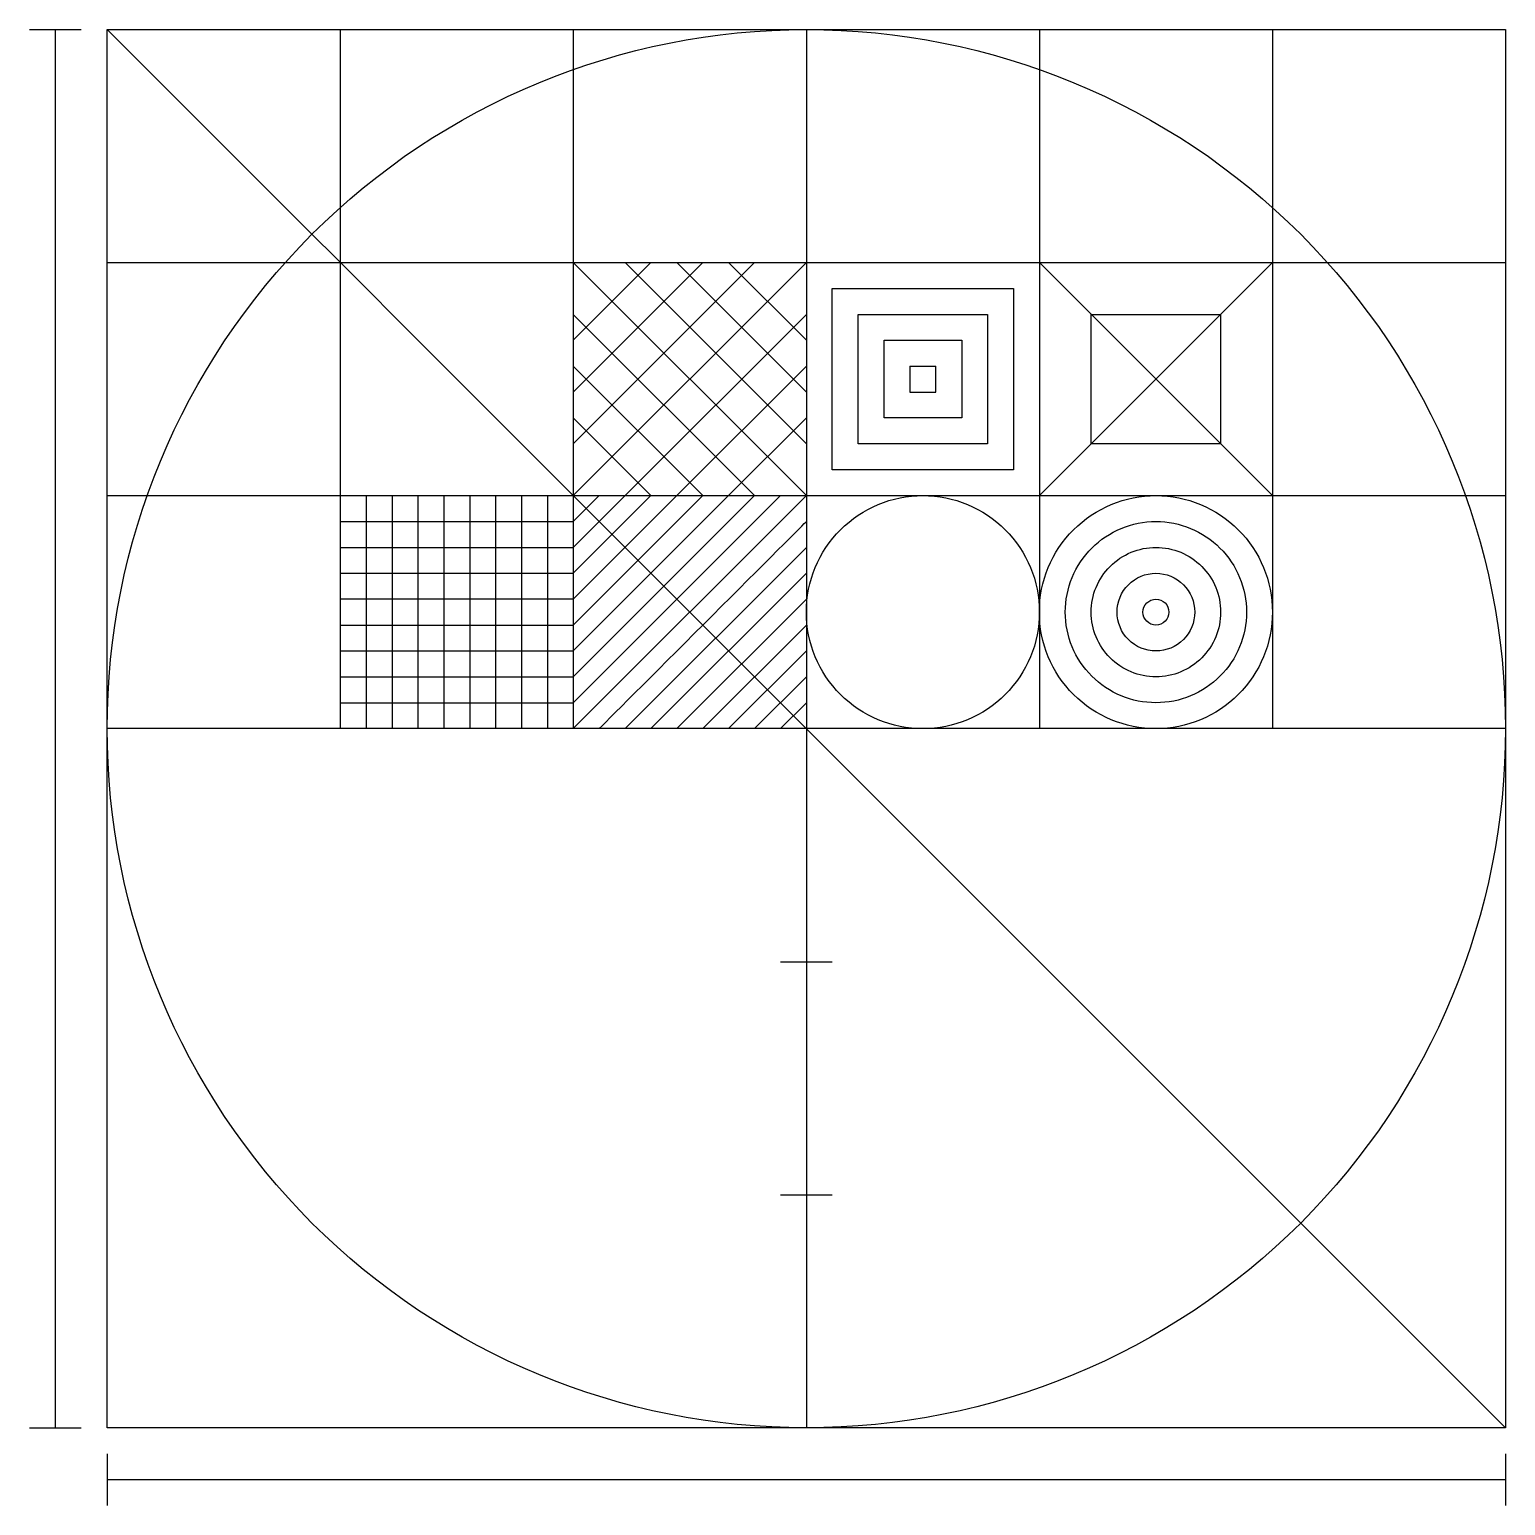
# Model space of a CAD drawing. Extents: x 17 to 178, y 17 to 178.
import ezdxf

# ---------------------------------------------------------------- set-up
doc = ezdxf.new("R2010")
doc.units = 0
doc.layers.add('Layer_1', color=7, linetype='CONTINUOUS')

msp = doc.modelspace()

# ---------------------------------------------------------------- linework, layer by layer
at = {"layer": 'Layer_1', "color": 7}
for points in [[(25.4, 177.8), (177.8, 177.8), (177.8, 25.4), (25.4, 25.4), (25.4, 177.8)], [(104.422222, 149.577778), (124.177778, 149.577778), (124.177778, 129.822222), (104.422222, 129.822222), (104.422222, 149.577778)], [(107.244444, 146.755556), (121.355556, 146.755556), (121.355556, 132.644444), (107.244444, 132.644444), (107.244444, 146.755556)], [(132.644444, 146.755556), (146.755556, 146.755556), (146.755556, 132.644444), (132.644444, 132.644444), (132.644444, 146.755556)], [(110.066667, 143.933333), (118.533333, 143.933333), (118.533333, 135.466667), (110.066667, 135.466667), (110.066667, 143.933333)], [(127, 114.3), (127, 114.3)], [(141.111111, 114.3), (141.111111, 114.3)], [(143.933333, 114.3), (143.933333, 114.3)], [(146.755556, 114.3), (146.755556, 114.3)], [(149.577778, 114.3), (149.577778, 114.3)], [(152.4, 114.3), (152.4, 114.3)], [(177.8, 101.6), (177.8, 101.6)]]:
    msp.add_lwpolyline(points, close=True, dxfattribs=at)
for points in [[(101.6, 177.8), (101.6, 101.6)], [(25.4, 152.4), (101.6, 152.4)], [(76.2, 152.4), (101.6, 127)], [(101.6, 152.4), (76.2, 127)], [(76.2, 132.644444), (95.955556, 152.4)], [(76.2, 138.288889), (90.311111, 152.4)], [(76.2, 143.933333), (84.666667, 152.4)], [(81.844444, 152.4), (101.6, 132.644444)], [(87.488889, 152.4), (101.6, 138.288889)], [(93.133333, 152.4), (101.6, 143.933333)], [(101.6, 152.4), (177.8, 152.4)], [(127, 127), (152.4, 152.4)], [(152.4, 127), (127, 152.4)], [(76.2, 146.755556), (95.955556, 127)], [(81.844444, 127), (101.6, 146.755556)], [(76.2, 141.111111), (90.311111, 127)], [(87.488889, 127), (101.6, 141.111111)], [(112.888889, 141.111111), (112.888889, 138.288889), (115.711111, 138.288889), (115.711111, 141.111111)], [(112.888889, 141.111111), (115.711111, 141.111111)], [(76.2, 135.466667), (84.666667, 127)], [(93.133333, 127), (101.6, 135.466667)], [(53.622222, 127), (53.622222, 101.6)], [(56.444444, 127), (56.444444, 101.6)], [(59.266667, 127), (59.266667, 101.6)], [(62.088889, 127), (62.088889, 101.6)], [(64.911111, 127), (64.911111, 101.6)], [(67.733333, 127), (67.733333, 101.6)], [(70.555556, 127), (70.555556, 101.6)], [(73.377778, 127), (73.377778, 101.6)], [(76.2, 101.6), (101.6, 127)], [(76.2, 104.422222), (98.777778, 127)], [(76.2, 107.244444), (95.955556, 127)], [(76.2, 110.066667), (93.133333, 127)], [(76.2, 112.888889), (90.311111, 127)], [(76.2, 115.711111), (87.488889, 127)], [(76.2, 118.533333), (84.666667, 127)], [(76.2, 121.355556), (81.844444, 127)], [(76.2, 124.177778), (79.022222, 127)], [(50.8, 121.355556), (76.2, 121.355556)], [(81.844444, 101.6), (101.6, 121.355556)], [(50.8, 118.533333), (76.2, 118.533333)], [(84.666667, 101.6), (101.6, 118.533333)], [(76.2, 115.711111), (50.8, 115.711111)], [(87.488889, 101.6), (101.6, 115.711111)], [(90.311111, 101.6), (101.6, 112.888889)], [(50.8, 110.066667), (76.2, 110.066667)], [(93.133333, 101.6), (101.6, 110.066667)], [(50.8, 107.244444), (76.2, 107.244444)], [(95.955556, 101.6), (101.6, 107.244444)], [(98.777778, 101.6), (101.6, 104.422222)], [(101.6, 101.6), (25.4, 101.6)], [(177.8, 101.6), (101.6, 101.6), (101.6, 25.4)], [(98.777778, 50.8), (104.422222, 50.8)]]:
    msp.add_lwpolyline(points, dxfattribs=at)
for points in [[(16.933333, 177.8), (22.577778, 177.8), (22.577778, 177.8), (22.577778, 177.8)], [(19.755556, 25.4), (19.755556, 177.8), (19.755556, 177.8), (19.755556, 177.8)], [(25.4, 177.8), (177.8, 25.4), (177.8, 25.4), (177.8, 25.4)], [(47.718463, 155.481537), (62.008735, 169.771809), (81.390503, 177.8), (101.6, 177.8)], [(50.8, 177.8), (50.8, 101.6), (50.8, 101.6), (50.8, 101.6)], [(76.2, 177.8), (76.2, 101.6), (76.2, 101.6), (76.2, 101.6)], [(101.6, 177.8), (121.809497, 177.8), (141.191265, 169.771809), (155.481537, 155.481537)], [(127, 177.8), (127, 101.6), (127, 101.6), (127, 101.6)], [(152.4, 177.8), (152.4, 101.6), (152.4, 101.6), (152.4, 101.6)], [(25.4, 101.6), (25.4, 121.809497), (33.428191, 141.191265), (47.718463, 155.481537)], [(155.481537, 155.481537), (169.771809, 141.191265), (177.8, 121.809497), (177.8, 101.6)], [(25.4, 127), (101.6, 127), (101.6, 127), (101.6, 127)], [(101.6, 127), (177.8, 127), (177.8, 127), (177.8, 127)], [(105.319744, 123.280256), (107.701456, 125.661968), (110.931751, 127), (114.3, 127)], [(114.3, 127), (117.668249, 127), (120.898544, 125.661968), (123.280256, 123.280256)], [(130.719744, 123.280256), (133.101456, 125.661968), (136.331751, 127), (139.7, 127)], [(139.7, 127), (143.068249, 127), (146.298544, 125.661968), (148.680256, 123.280256)], [(50.8, 124.177778), (53.622222, 124.177778), (76.2, 124.177778), (76.2, 124.177778)], [(79.022222, 101.6), (81.844444, 104.422222), (101.6, 124.177778), (101.6, 124.177778)], [(132.715356, 121.284644), (134.567799, 123.137086), (137.08025, 124.177778), (139.7, 124.177778)], [(139.7, 124.177778), (142.31975, 124.177778), (144.832201, 123.137086), (146.684644, 121.284644)], [(101.6, 114.3), (101.6, 117.668249), (102.938032, 120.898544), (105.319744, 123.280256)], [(123.280256, 123.280256), (125.661968, 120.898544), (127, 117.668249), (127, 114.3)], [(127, 114.3), (127, 117.668249), (128.338032, 120.898544), (130.719744, 123.280256)], [(148.680256, 123.280256), (151.061968, 120.898544), (152.4, 117.668249), (152.4, 114.3)], [(129.822222, 114.3), (129.822222, 116.91975), (130.862914, 119.432201), (132.715356, 121.284644)], [(134.710969, 119.289031), (136.034142, 120.612205), (137.82875, 121.355556), (139.7, 121.355556)], [(139.7, 121.355556), (141.57125, 121.355556), (143.365858, 120.612205), (144.689031, 119.289031)], [(146.684644, 121.284644), (148.537086, 119.432201), (149.577778, 116.91975), (149.577778, 114.3)], [(132.644444, 114.3), (132.644444, 116.17125), (133.387795, 117.965858), (134.710969, 119.289031)], [(144.689031, 119.289031), (146.012205, 117.965858), (146.755556, 116.17125), (146.755556, 114.3)], [(136.706581, 117.293419), (137.500485, 118.087323), (138.57725, 118.533333), (139.7, 118.533333)], [(139.7, 118.533333), (140.82275, 118.533333), (141.899515, 118.087323), (142.693419, 117.293419)], [(135.466667, 114.3), (135.466667, 115.42275), (135.912677, 116.499515), (136.706581, 117.293419)], [(142.693419, 117.293419), (143.487323, 116.499515), (143.933333, 115.42275), (143.933333, 114.3)], [(105.319744, 105.319744), (102.938032, 107.701456), (101.6, 110.931751), (101.6, 114.3)], [(127, 114.3), (127, 110.931751), (125.661968, 107.701456), (123.280256, 105.319744)], [(130.719744, 105.319744), (128.338032, 107.701456), (127, 110.931751), (127, 114.3)], [(132.715356, 107.315356), (130.862914, 109.167799), (129.822222, 111.68025), (129.822222, 114.3)], [(134.710969, 109.310969), (133.387795, 110.634142), (132.644444, 112.42875), (132.644444, 114.3)], [(136.706581, 111.306581), (135.912677, 112.100485), (135.466667, 113.17725), (135.466667, 114.3)], [(138.288889, 114.3), (138.288889, 114.67425), (138.437559, 115.033172), (138.702194, 115.297806)], [(138.702194, 113.302194), (138.437559, 113.566828), (138.288889, 113.92575), (138.288889, 114.3)], [(138.702194, 115.297806), (138.966828, 115.562441), (139.32575, 115.711111), (139.7, 115.711111)], [(139.7, 115.711111), (140.07425, 115.711111), (140.433172, 115.562441), (140.697806, 115.297806)], [(140.697806, 115.297806), (140.962441, 115.033172), (141.111111, 114.67425), (141.111111, 114.3)], [(141.111111, 114.3), (141.111111, 113.92575), (140.962441, 113.566828), (140.697806, 113.302194)], [(143.933333, 114.3), (143.933333, 113.17725), (143.487323, 112.100485), (142.693419, 111.306581)], [(146.755556, 114.3), (146.755556, 112.42875), (146.012205, 110.634142), (144.689031, 109.310969)], [(149.577778, 114.3), (149.577778, 111.68025), (148.537086, 109.167799), (146.684644, 107.315356)], [(152.4, 114.3), (152.4, 110.931751), (151.061968, 107.701456), (148.680256, 105.319744)], [(50.8, 112.888889), (53.622222, 112.888889), (76.2, 112.888889), (76.2, 112.888889)], [(139.7, 112.888889), (139.32575, 112.888889), (138.966828, 113.037559), (138.702194, 113.302194)], [(140.697806, 113.302194), (140.433172, 113.037559), (140.07425, 112.888889), (139.7, 112.888889)], [(139.7, 110.066667), (138.57725, 110.066667), (137.500485, 110.512677), (136.706581, 111.306581)], [(142.693419, 111.306581), (141.899515, 110.512677), (140.82275, 110.066667), (139.7, 110.066667)], [(139.7, 107.244444), (137.82875, 107.244444), (136.034142, 107.987795), (134.710969, 109.310969)], [(144.689031, 109.310969), (143.365858, 107.987795), (141.57125, 107.244444), (139.7, 107.244444)], [(139.7, 104.422222), (137.08025, 104.422222), (134.567799, 105.462914), (132.715356, 107.315356)], [(146.684644, 107.315356), (144.832201, 105.462914), (142.31975, 104.422222), (139.7, 104.422222)], [(114.3, 101.6), (110.931751, 101.6), (107.701456, 102.938032), (105.319744, 105.319744)], [(123.280256, 105.319744), (120.898544, 102.938032), (117.668249, 101.6), (114.3, 101.6)], [(139.7, 101.6), (136.331751, 101.6), (133.101456, 102.938032), (130.719744, 105.319744)], [(148.680256, 105.319744), (146.298544, 102.938032), (143.068249, 101.6), (139.7, 101.6)], [(50.8, 104.422222), (53.622222, 104.422222), (76.2, 104.422222), (76.2, 104.422222)], [(47.718463, 47.718463), (33.428191, 62.008735), (25.4, 81.390503), (25.4, 101.6)], [(177.8, 101.6), (177.8, 81.390503), (169.771809, 62.008735), (155.481537, 47.718463)], [(98.777778, 76.2), (104.422222, 76.2), (104.422222, 76.2), (104.422222, 76.2)], [(101.6, 25.4), (81.390503, 25.4), (62.008735, 33.428191), (47.718463, 47.718463)], [(155.481537, 47.718463), (141.191265, 33.428191), (121.809497, 25.4), (101.6, 25.4)], [(16.933333, 25.4), (22.577778, 25.4), (22.577778, 25.4), (22.577778, 25.4)], [(25.4, 22.577778), (25.4, 16.933333), (25.4, 16.933333), (25.4, 16.933333)], [(177.8, 22.577778), (177.8, 16.933333), (177.8, 16.933333), (177.8, 16.933333)], [(25.4, 19.755556), (177.8, 19.755556), (177.8, 19.755556), (177.8, 19.755556)]]:
    msp.add_open_spline(points, degree=3, dxfattribs=at)

doc.saveas('drawing.dxf')
